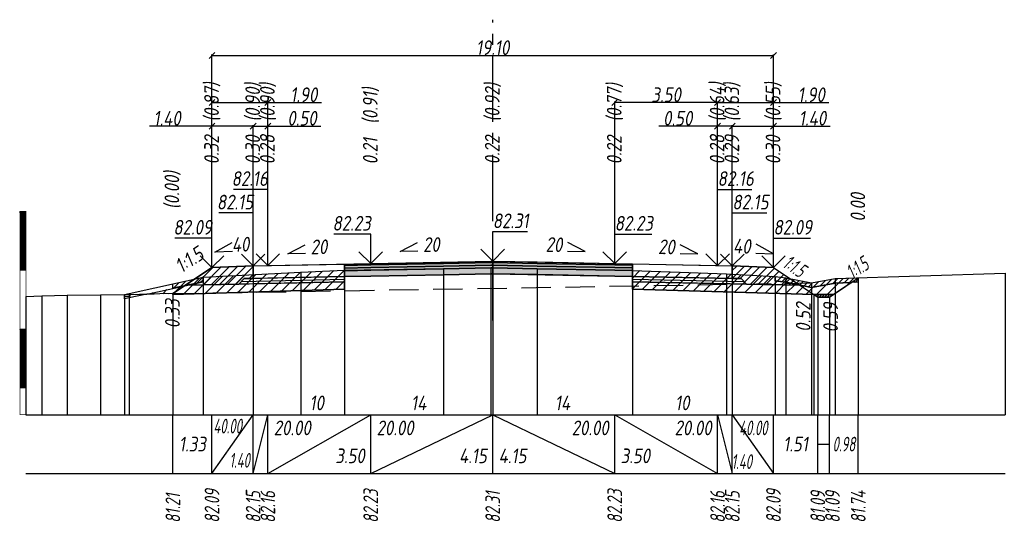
# Model space of a CAD drawing. Extents: x -717 to 1451, y -133302 to 233.
# Drawn here: x 79.4 to 247.1, y -26687.1 to -26601.8 of the extents above; entities that cross this region are included whole.
import ezdxf
from ezdxf.enums import TextEntityAlignment as Align

# ---------------------------------------------------------------- set-up
doc = ezdxf.new("R2010")
doc.units = 0
doc.linetypes.add('осевая2', pattern=[1.125, 0.75, -0.125, 0.125, -0.125])
doc.linetypes.add('штриховая', pattern=[0.75, 0.5, -0.25])
for name, color, linetype in [('Интерполированный поперечник', 2, 'Continuous'), ('Код_514', 1, 'Continuous'), ('Контур_0', 7, 'Continuous'), ('Контур_2521', 7, 'Continuous'), ('Контур_2564', 7, 'Continuous'), ('Контур_2660', 7, 'Continuous'), ('Контур_2665', 7, 'Continuous'), ('Контур_400', 7, 'Continuous'), ('Контур_508', 7, 'Continuous'), ('Контур_512', 7, 'Continuous'), ('Контур_513', 7, 'Continuous'), ('Красный поперечник', 1, 'Continuous'), ('Линейка абсолютных высот', 7, 'Continuous'), ('Объём_2501', 7, 'Continuous'), ('Объём_2564', 7, 'Continuous'), ('Объём_2650', 7, 'Continuous'), ('Объём_2660', 7, 'Continuous'), ('Объём_2661', 7, 'Continuous'), ('Объём_2662', 7, 'Continuous'), ('Объём_2663', 7, 'Continuous'), ('Объём_2664', 7, 'Continuous'), ('Объём_2665', 7, 'Continuous'), ('Объём_2666', 7, 'Continuous'), ('Объём_2753', 7, 'Continuous'), ('Ось', 1, 'осевая2'), ('Отметки покрытия', 7, 'Continuous'), ('Рабочие отметки', 7, 'Continuous'), ('Рабочие отметки доп.', 7, 'Continuous'), ('Слои выравнивания', 7, 'Continuous'), ('Таблица', 7, 'Continuous'), ('Уклоны проезжей части', 7, 'Continuous'), ('Черный поперечник', 3, 'Continuous')]:
    doc.layers.add(name, color=color, linetype=linetype)
for name, color, linetype, true_color in [('Контур_2540', 2, 'Continuous', 0xffff00), ('Контур_2560', 2, 'Continuous', 0xffff00), ('Контур_2561', 7, 'Continuous', 0xff8040), ('Контур_2562', 3, 'Continuous', 0x00ff00), ('Контур_2563', 7, 'Continuous', 0xff8000), ('Контур_2725', 7, 'Continuous', 0x323232), ('Контур_2736', 4, 'Continuous', 0x00ffff), ('Контур_2760', 7, 'Continuous', 0x323232), ('Контур_2761', 7, 'Continuous', 0x323232), ('Контур_2762', 7, 'Continuous', 0x323232), ('Контур_2763', 7, 'Continuous', 0x323232), ('Контур_402', 7, 'Continuous', 0xff6464), ('Контур_703', 4, 'Continuous', 0x00ffff), ('Контур_707', 4, 'Continuous', 0x00ffff), ('Контур_720', 131, 'Continuous', 0xaaffff), ('Объём_2500', 7, 'Continuous', 0xc0c0c0), ('Объём_2520', 7, 'Continuous', 0x80ffff), ('Объём_2540', 2, 'Continuous', 0xffff00), ('Объём_2560', 2, 'Continuous', 0xffff00), ('Объём_2561', 7, 'Continuous', 0xff8040), ('Объём_2562', 3, 'Continuous', 0x00ff00), ('Объём_2563', 7, 'Continuous', 0xff8000), ('Объём_2570', 7, 'Continuous', 0x80ff00), ('Объём_2600', 7, 'Continuous', 0x808000), ('Объём_2620', 2, 'Continuous', 0xffff00), ('Объём_2746', 2, 'Continuous', 0xffff00)]:
    doc.layers.add(name, color=color, linetype=linetype, true_color=true_color)
doc.styles.get("Standard").update_dxf_attribs({"font": 'txt', "height": 2.5})
doc.styles.add('М', font='romand.shx', dxfattribs={"width": 0.8, "oblique": 10, "height": 2.5})
doc.dimstyles.get("Standard").update_dxf_attribs({"dimtxt": 0.18, "dimasz": 0.18, "dimexe": 0.18, "dimexo": 0.0625, "dimgap": 0.09, "dimtad": 0, "dimtih": 1, "dimtoh": 1, "dimdec": 4, "dimzin": 0, "dimdsep": 46, "dimtxsty": 'Standard', "dimcen": 0.09, "dimadec": 0, "dimazin": 0, "dimtfac": 1, "dimtdec": 4, "dimtofl": 0, "dimtmove": 0, "dimatfit": 3, "dimfxl": 1, "dimtolj": 1, "dimtzin": 0, "dimarcsym": 0})
pattern_1 = [(45.00000125, (0.47569, -350.098374), (-0.02651650593, 0.02651650477), []), (135.00000034, (0.47569, -350.098374), (-0.02651650519, -0.026516505506), [])]

# ---------------------------------------------------------------- blocks, each defined once
blk = doc.blocks.new('_Oblique')
at = {"color": 0, "linetype": 'ByBlock', "lineweight": -2}
blk.add_line((-0.5, -0.5), (0.5, 0.5), dxfattribs=at)
blk = doc.blocks.new('*D2881')
at = {"color": 0, "lineweight": -2, "transparency": 16777216}
for p, q in [((200.63, -26643.69), (200.63, -26619.76)), ((200.63, -26619.94), (207.63, -26619.94)), ((207.63, -26643.97), (207.63, -26619.76)), ((207.63, -26619.94), (217.28, -26619.94))]:
    blk.add_line(p, q, dxfattribs=at)
at = {"layer": 'Defpoints', "color": 0, "transparency": 16777216}
for p in [(207.63, -26619.94), (200.63, -26643.76), (207.63, -26644.04)]:
    blk.add_point(p, dxfattribs=at)
at = {"color": 0, "lineweight": -2, "transparency": 16777216, "rotation": 180}
blk.add_blockref('_Oblique', (200.63, -26619.94), dxfattribs=at)
at = {"color": 0, "lineweight": -2, "transparency": 16777216}
blk.add_blockref('_Oblique', (207.63, -26619.94), dxfattribs=at)
at = {"color": 0, "transparency": 16777216, "insert": (214.28, -26618.6), "char_height": 2.5, "width": 0.69, "attachment_point": 5, "style": 'М'}
blk.add_mtext('\\A1;1.40', dxfattribs=at)
blk = doc.blocks.new('*D2882')
at = {"color": 0, "lineweight": -2, "transparency": 16777216}
for p, q in [((112.13, -26619.94), (101.5, -26619.94)), ((112.13, -26643.97), (112.13, -26619.76)), ((119.13, -26619.94), (112.13, -26619.94)), ((119.13, -26643.69), (119.13, -26619.76))]:
    blk.add_line(p, q, dxfattribs=at)
at = {"layer": 'Defpoints', "color": 0, "transparency": 16777216}
for p in [(119.13, -26619.94), (112.13, -26644.04), (119.13, -26643.76)]:
    blk.add_point(p, dxfattribs=at)
at = {"color": 0, "lineweight": -2, "transparency": 16777216, "rotation": 180}
blk.add_blockref('_Oblique', (112.13, -26619.94), dxfattribs=at)
at = {"color": 0, "lineweight": -2, "transparency": 16777216}
blk.add_blockref('_Oblique', (119.13, -26619.94), dxfattribs=at)
at = {"color": 0, "transparency": 16777216, "insert": (104.5, -26618.6), "char_height": 2.5, "width": 0.69, "attachment_point": 5, "style": 'М'}
blk.add_mtext('\\A1;1.40', dxfattribs=at)
blk = doc.blocks.new('*D2883')
at = {"color": 0, "lineweight": -2, "transparency": 16777216}
for p, q in [((198.13, -26619.94), (188.14, -26619.94)), ((198.13, -26643.64), (198.13, -26619.76)), ((200.63, -26619.94), (198.13, -26619.94)), ((200.63, -26643.69), (200.63, -26619.76))]:
    blk.add_line(p, q, dxfattribs=at)
at = {"layer": 'Defpoints', "color": 0, "transparency": 16777216}
for p in [(200.63, -26619.94), (198.13, -26643.71), (200.63, -26643.76)]:
    blk.add_point(p, dxfattribs=at)
at = {"color": 0, "lineweight": -2, "transparency": 16777216, "rotation": 180}
blk.add_blockref('_Oblique', (198.13, -26619.94), dxfattribs=at)
at = {"color": 0, "lineweight": -2, "transparency": 16777216}
blk.add_blockref('_Oblique', (200.63, -26619.94), dxfattribs=at)
at = {"color": 0, "transparency": 16777216, "insert": (191.36, -26618.6), "char_height": 2.5, "width": 0.72, "attachment_point": 5, "style": 'М'}
blk.add_mtext('\\A1;0.50', dxfattribs=at)
blk = doc.blocks.new('*D2884')
at = {"color": 0, "lineweight": -2, "transparency": 16777216}
for p, q in [((119.13, -26643.69), (119.13, -26619.76)), ((119.13, -26619.94), (121.63, -26619.94)), ((121.63, -26643.64), (121.63, -26619.76)), ((121.63, -26619.94), (130.67, -26619.94))]:
    blk.add_line(p, q, dxfattribs=at)
at = {"layer": 'Defpoints', "color": 0, "transparency": 16777216}
for p in [(121.63, -26619.94), (119.13, -26643.76), (121.63, -26643.71)]:
    blk.add_point(p, dxfattribs=at)
at = {"color": 0, "lineweight": -2, "transparency": 16777216, "rotation": 180}
blk.add_blockref('_Oblique', (119.13, -26619.94), dxfattribs=at)
at = {"color": 0, "lineweight": -2, "transparency": 16777216}
blk.add_blockref('_Oblique', (121.63, -26619.94), dxfattribs=at)
at = {"color": 0, "transparency": 16777216, "insert": (127.45, -26618.6), "char_height": 2.5, "width": 0.72, "attachment_point": 5, "style": 'М'}
blk.add_mtext('\\A1;0.50', dxfattribs=at)
blk = doc.blocks.new('*D2885')
at = {"color": 0, "lineweight": -2, "transparency": 16777216}
for p, q in [((180.63, -26643.29), (180.63, -26615.76)), ((198.13, -26615.94), (180.63, -26615.94)), ((198.13, -26643.64), (198.13, -26615.76))]:
    blk.add_line(p, q, dxfattribs=at)
at = {"layer": 'Defpoints', "color": 0, "transparency": 16777216}
for p in [(180.63, -26615.94), (180.63, -26643.36), (198.13, -26643.71)]:
    blk.add_point(p, dxfattribs=at)
at = {"color": 0, "lineweight": -2, "transparency": 16777216, "rotation": 180}
blk.add_blockref('_Oblique', (180.63, -26615.94), dxfattribs=at)
at = {"color": 0, "lineweight": -2, "transparency": 16777216}
blk.add_blockref('_Oblique', (198.13, -26615.94), dxfattribs=at)
at = {"color": 0, "transparency": 16777216, "insert": (189.38, -26614.6), "char_height": 2.5, "width": 0.75, "attachment_point": 5, "style": 'М'}
blk.add_mtext('\\A1;3.50', dxfattribs=at)
blk = doc.blocks.new('*D2886')
at = {"color": 0, "lineweight": -2, "transparency": 16777216}
for p, q in [((198.13, -26643.64), (198.13, -26615.76)), ((198.13, -26615.94), (207.63, -26615.94)), ((207.63, -26643.97), (207.63, -26615.76)), ((207.63, -26615.94), (217.07, -26615.94))]:
    blk.add_line(p, q, dxfattribs=at)
at = {"layer": 'Defpoints', "color": 0, "transparency": 16777216}
for p in [(198.13, -26615.94), (198.13, -26643.71), (207.63, -26644.04)]:
    blk.add_point(p, dxfattribs=at)
at = {"color": 0, "lineweight": -2, "transparency": 16777216, "rotation": 180}
blk.add_blockref('_Oblique', (198.13, -26615.94), dxfattribs=at)
at = {"color": 0, "lineweight": -2, "transparency": 16777216}
blk.add_blockref('_Oblique', (207.63, -26615.94), dxfattribs=at)
at = {"color": 0, "transparency": 16777216, "insert": (214.07, -26614.6), "char_height": 2.5, "width": 0.69, "attachment_point": 5, "style": 'М'}
blk.add_mtext('\\A1;1.90', dxfattribs=at)
blk = doc.blocks.new('*D2887')
at = {"color": 0, "lineweight": -2, "transparency": 16777216}
for p, q in [((112.13, -26643.97), (112.13, -26615.76)), ((112.13, -26615.94), (121.63, -26615.94)), ((121.63, -26643.64), (121.63, -26615.76)), ((121.63, -26615.94), (130.76, -26615.94))]:
    blk.add_line(p, q, dxfattribs=at)
at = {"layer": 'Defpoints', "color": 0, "transparency": 16777216}
for p in [(121.63, -26615.94), (112.13, -26644.04), (121.63, -26643.71)]:
    blk.add_point(p, dxfattribs=at)
at = {"color": 0, "lineweight": -2, "transparency": 16777216, "rotation": 180}
blk.add_blockref('_Oblique', (112.13, -26615.94), dxfattribs=at)
at = {"color": 0, "lineweight": -2, "transparency": 16777216}
blk.add_blockref('_Oblique', (121.63, -26615.94), dxfattribs=at)
at = {"color": 0, "transparency": 16777216, "insert": (127.75, -26614.6), "char_height": 2.5, "width": 0.69, "attachment_point": 5, "style": 'М'}
blk.add_mtext('\\A1;1.90', dxfattribs=at)
blk = doc.blocks.new('*D2888')
at = {"color": 0, "lineweight": -2, "transparency": 16777216}
for p, q in [((112.13, -26643.97), (112.13, -26607.76)), ((207.63, -26643.97), (207.63, -26607.76)), ((112.13, -26607.94), (207.63, -26607.94))]:
    blk.add_line(p, q, dxfattribs=at)
at = {"layer": 'Defpoints', "color": 0, "transparency": 16777216}
for p in [(207.63, -26607.94), (112.13, -26644.04), (207.63, -26644.04)]:
    blk.add_point(p, dxfattribs=at)
at = {"color": 0, "lineweight": -2, "transparency": 16777216, "rotation": 180}
blk.add_blockref('_Oblique', (112.13, -26607.94), dxfattribs=at)
at = {"color": 0, "lineweight": -2, "transparency": 16777216}
blk.add_blockref('_Oblique', (207.63, -26607.94), dxfattribs=at)
at = {"color": 0, "transparency": 16777216, "insert": (159.88, -26606.6), "char_height": 2.5, "width": 0.81, "attachment_point": 5, "style": 'М'}
blk.add_mtext('\\A1;19.10', dxfattribs=at)

msp = doc.modelspace()

# ---------------------------------------------------------------- hatches: boundary and pattern name
at = {"layer": 'Линейка абсолютных высот'}
h = msp.add_hatch(dxfattribs=at)
h.set_pattern_fill('ANSI37', scale=0.3, style=0)
h.set_pattern_definition(pattern_1)
h.paths.add_polyline_path([(80.476, -26644.443), (80.476, -26634.443), (79.476, -26634.443), (79.476, -26644.443)])
h = msp.add_hatch(dxfattribs=at)
h.set_pattern_fill('ANSI37', scale=0.3, style=0)
h.set_pattern_definition(pattern_1)
h.paths.add_polyline_path([(80.476, -26664.443), (80.476, -26654.443), (79.476, -26654.443), (79.476, -26664.443)])
at = {"layer": 'Объём_2563'}
h = msp.add_hatch(dxfattribs=at)
h.set_pattern_fill('ANSI31', color=256, scale=0.3)
h.paths.add_polyline_path([(112.131, -26643.973), (119.131, -26643.693), (119.131, -26645.843), (117.631, -26645.873), (116.712, -26646.791), (107.631, -26646.973)])
h = msp.add_hatch(dxfattribs=at)
h.set_pattern_fill('ANSI31', color=256, scale=0.3)
h.paths.add_polyline_path([(203.049, -26646.791), (202.131, -26645.873), (200.631, -26645.843), (200.631, -26643.693), (207.631, -26643.973), (212.131, -26646.973)])
at = {"layer": 'Объём_2570'}
h = msp.add_hatch(dxfattribs=at)
h.set_pattern_fill('ANSI31', color=256, scale=0.2)
h.paths.add_polyline_path([(110.613, -26646.385), (105.476, -26647.515), (105.476, -26646.765), (110.613, -26645.635)])
h = msp.add_hatch(dxfattribs=at)
h.set_pattern_fill('ANSI31', color=256, scale=0.2)
h.paths.add_polyline_path([(222.066, -26646.487), (218.121, -26646.616), (214.086, -26647.348), (209.729, -26646.465), (207.902, -26646.255), (207.902, -26645.505), (209.729, -26645.715), (214.086, -26646.598), (218.121, -26645.866), (222.066, -26645.737)])
at = {"layer": 'Объём_2600'}
h = msp.add_hatch(dxfattribs=at)
h.set_pattern_fill('ANSI31', color=6, scale=0.4)
h.paths.add_polyline_path([(127.236, -26644.777), (134.693, -26644.405), (134.693, -26647.683), (105.476, -26648.56), (105.476, -26648.409), (101.072, -26648.483), (110.613, -26646.385), (110.613, -26645.635)])
h = msp.add_hatch(dxfattribs=at)
h.set_pattern_fill('ANSI31', color=6, scale=0.4)
h.paths.add_polyline_path([(214.522, -26648.567), (183.629, -26647.64), (183.629, -26644.46), (199.664, -26645.078), (207.902, -26645.505), (207.902, -26646.255), (209.729, -26646.465), (214.086, -26647.348), (218.121, -26646.616), (220.883, -26646.526), (217.821, -26648.567)])
h = msp.add_hatch(dxfattribs=at)
h.set_pattern_fill('HONEY', color=5, scale=0.3)
h.paths.add_polyline_path([(220.883, -26646.526), (222.066, -26645.737), (222.066, -26646.487)])
h = msp.add_hatch(dxfattribs=at)
h.set_pattern_fill('HONEY', color=5, scale=0.3)
h.paths.add_polyline_path([(98.034, -26649.151), (97.274, -26649.296), (97.274, -26648.546), (101.072, -26648.483)])
at = {"layer": 'Объём_2620'}
h = msp.add_hatch(dxfattribs=at)
h.set_pattern_fill('ANSI31', color=2, scale=0.1)
h.paths.add_polyline_path([(214.522, -26648.567), (217.821, -26648.567), (217.171, -26649), (215.171, -26649)])
at = {"layer": 'Слои выравнивания'}
for color, points in [(2, [(134.693, -26643.382), (139.131, -26643.293), (151.53, -26643.045), (159.568, -26642.884), (159.881, -26642.878), (159.881, -26643.128), (159.568, -26643.134), (151.53, -26643.295), (139.131, -26643.543), (134.693, -26643.632)]), (2, [(159.881, -26642.878), (167.439, -26643.029), (180.631, -26643.293), (183.629, -26643.353), (183.629, -26643.603), (180.631, -26643.543), (167.439, -26643.279), (159.881, -26643.128)]), (3, [(134.693, -26643.632), (139.131, -26643.543), (151.53, -26643.295), (159.568, -26643.134), (159.881, -26643.128), (159.881, -26643.578), (159.568, -26643.584), (151.53, -26643.745), (139.131, -26643.993), (134.693, -26644.082)]), (4, [(134.693, -26644.082), (139.131, -26643.993), (151.53, -26643.745), (159.568, -26643.584), (159.881, -26643.578), (159.881, -26644.028), (159.568, -26644.034), (151.53, -26644.195), (139.131, -26644.443), (134.693, -26644.532)]), (5, [(134.693, -26644.532), (139.131, -26644.443), (151.53, -26644.195), (159.568, -26644.034), (159.881, -26644.028), (159.881, -26645.028), (159.568, -26645.034), (151.53, -26645.195), (139.131, -26645.443), (134.693, -26645.532)]), (3, [(159.881, -26643.128), (167.439, -26643.279), (180.631, -26643.543), (183.629, -26643.603), (183.629, -26644.053), (180.631, -26643.993), (167.439, -26643.729), (159.881, -26643.578)]), (4, [(159.881, -26643.578), (167.439, -26643.729), (180.631, -26643.993), (183.629, -26644.053), (183.629, -26644.503), (180.631, -26644.443), (167.439, -26644.179), (159.881, -26644.028)]), (5, [(159.881, -26644.028), (167.439, -26644.179), (180.631, -26644.443), (183.629, -26644.503), (183.629, -26645.503), (180.631, -26645.443), (167.439, -26645.179), (159.881, -26645.028)])]:
    msp.add_hatch(color=color, dxfattribs=at).paths.add_polyline_path(points)

# ---------------------------------------------------------------- linework, layer by layer
at = {"layer": 'Интерполированный поперечник', "linetype": 'штриховая', "ltscale": 10, "flags": 128}
msp.add_lwpolyline([(97.274, -26648.546), (214.086, -26646.598)], dxfattribs=at)
at = {"layer": 'Код_514'}
for p, q in [((105.476, -26679), (105.476, -26669)), ((112.131, -26679), (112.131, -26669)), ((112.131, -26679), (119.131, -26669)), ((119.131, -26679), (119.131, -26669)), ((119.131, -26679), (121.631, -26669)), ((121.631, -26679), (121.631, -26669)), ((121.631, -26679), (139.131, -26669)), ((139.131, -26679), (139.131, -26669)), ((139.131, -26679), (159.881, -26669)), ((159.881, -26679), (159.881, -26669)), ((159.881, -26669), (180.631, -26679)), ((180.631, -26679), (180.631, -26669)), ((180.631, -26669), (198.131, -26679)), ((198.131, -26679), (198.131, -26669)), ((198.131, -26669), (200.631, -26679)), ((200.631, -26679), (200.631, -26669)), ((200.631, -26669), (207.631, -26679)), ((207.631, -26679), (207.631, -26669)), ((215.171, -26679), (215.171, -26669)), ((217.171, -26679), (217.171, -26669)), ((222.066, -26679), (222.066, -26669)), ((215.171, -26674), (217.171, -26674))]:
    msp.add_line(p, q, dxfattribs=at)
at = {"layer": 'Контур_0', "color": 18, "true_color": 0x000000, "flags": 128}
for points in [[(121.631, -26645.793), (119.131, -26645.843), (119.131, -26643.693), (134.693, -26643.382), (134.693, -26645.532), (121.631, -26645.793), (121.631, -26645.793)], [(183.629, -26643.353), (200.631, -26643.693), (200.631, -26645.843), (183.629, -26645.503), (183.629, -26643.353), (183.629, -26643.353)], [(107.631, -26646.973), (116.712, -26646.791), (117.631, -26645.873), (119.131, -26645.843)], [(117.631, -26645.873), (134.693, -26645.532), (134.693, -26646.432), (116.712, -26646.791), (117.631, -26645.873), (117.631, -26645.873)], [(198.131, -26645.793), (202.131, -26645.873), (203.049, -26646.791), (183.629, -26646.403), (183.629, -26645.503), (198.131, -26645.793), (198.131, -26645.793)], [(200.631, -26645.843), (202.131, -26645.873), (203.049, -26646.791), (212.131, -26646.973)]]:
    msp.add_lwpolyline(points, dxfattribs=at)
at = {"layer": 'Контур_2521', "color": 18, "true_color": 0x000000, "flags": 128}
for points in [[(117.171, -26646.332), (134.693, -26645.982)], [(183.629, -26645.953), (202.59, -26646.332)]]:
    msp.add_lwpolyline(points, dxfattribs=at)
at = {"layer": 'Контур_2540', "flags": 128}
for points in [[(105.476, -26648.56), (105.476, -26648.409), (107.631, -26646.973), (134.693, -26646.432), (134.693, -26647.683), (105.476, -26648.56), (105.476, -26648.56)], [(183.629, -26646.403), (212.131, -26646.973), (214.522, -26648.567), (183.629, -26647.64), (183.629, -26646.403), (183.629, -26646.403)]]:
    msp.add_lwpolyline(points, dxfattribs=at)
at = {"layer": 'Контур_2560', "flags": 128}
for points in [[(112.131, -26643.973), (112.131, -26643.973), (112.131, -26643.973), (119.131, -26643.693)], [(200.631, -26643.693), (207.631, -26643.973), (207.631, -26643.973), (207.631, -26643.973)]]:
    msp.add_lwpolyline(points, dxfattribs=at)
at = {"layer": 'Контур_2561', "flags": 128}
for points in [[(119.131, -26643.693), (119.131, -26643.693), (112.131, -26643.973), (112.131, -26643.973), (119.131, -26643.693)], [(200.631, -26643.693), (200.631, -26643.693), (207.631, -26643.973), (207.631, -26643.973), (200.631, -26643.693)]]:
    msp.add_lwpolyline(points, dxfattribs=at)
at = {"layer": 'Контур_2562', "flags": 128}
for points in [[(112.131, -26643.973), (112.131, -26643.973), (112.131, -26643.973), (112.131, -26643.973), (112.131, -26643.973)], [(207.631, -26643.973), (207.631, -26643.973), (207.631, -26643.973), (207.631, -26643.973), (207.631, -26643.973)]]:
    msp.add_lwpolyline(points, dxfattribs=at)
at = {"layer": 'Контур_2563', "flags": 128}
for points in [[(112.131, -26643.973), (119.131, -26643.693), (119.131, -26645.843), (117.631, -26645.873), (116.712, -26646.791), (107.631, -26646.973), (112.131, -26643.973), (112.131, -26643.973)], [(203.049, -26646.791), (202.131, -26645.873), (200.631, -26645.843), (200.631, -26643.693), (207.631, -26643.973), (212.131, -26646.973), (203.049, -26646.791), (203.049, -26646.791)]]:
    msp.add_lwpolyline(points, dxfattribs=at)
at = {"layer": 'Контур_2564', "flags": 128}
for points in [[(112.131, -26643.973), (119.131, -26643.693)], [(200.631, -26643.693), (207.631, -26643.973)]]:
    msp.add_lwpolyline(points, dxfattribs=at)
at = {"layer": 'Контур_2660', "flags": 128}
for points in [[(105.476, -26648.56), (134.693, -26647.683)], [(183.629, -26647.64), (214.522, -26648.567)]]:
    msp.add_lwpolyline(points, dxfattribs=at)
at = {"layer": 'Контур_2665', "flags": 128}
for points in [[(112.131, -26643.973), (112.131, -26643.973)], [(207.631, -26643.973), (207.631, -26643.973)]]:
    msp.add_lwpolyline(points, dxfattribs=at)
at = {"layer": 'Контур_2725', "flags": 128}
msp.add_lwpolyline([(134.693, -26645.532), (139.131, -26645.443), (151.53, -26645.195), (159.568, -26645.034), (159.881, -26645.028), (167.439, -26645.179), (180.631, -26645.443), (183.629, -26645.503)], dxfattribs=at)
at = {"layer": 'Контур_2736', "flags": 128}
for points in [[(112.131, -26643.973), (105.476, -26648.409)], [(207.631, -26643.973), (211.63, -26646.639), (211.63, -26646.639), (215.171, -26649)]]:
    msp.add_lwpolyline(points, dxfattribs=at)
at = {"layer": 'Контур_2760', "flags": 128}
msp.add_lwpolyline([(134.693, -26643.382), (139.131, -26643.293), (151.53, -26643.045), (159.568, -26642.884), (159.881, -26642.878), (167.439, -26643.029), (180.631, -26643.293), (183.629, -26643.353)], dxfattribs=at)
at = {"layer": 'Контур_2761', "flags": 128}
msp.add_lwpolyline([(134.693, -26643.632), (139.131, -26643.543), (151.53, -26643.295), (159.568, -26643.134), (159.881, -26643.128), (167.439, -26643.279), (180.631, -26643.543), (183.629, -26643.603)], dxfattribs=at)
msp.add_lwpolyline([(134.693, -26643.632), (139.131, -26643.543), (151.53, -26643.295), (159.568, -26643.134), (159.881, -26643.128), (167.439, -26643.279), (180.631, -26643.543), (183.629, -26643.603)], dxfattribs=at)
at = {"layer": 'Контур_2762', "flags": 128}
msp.add_lwpolyline([(134.693, -26644.082), (139.131, -26643.993), (151.53, -26643.745), (159.568, -26643.584), (159.881, -26643.578), (167.439, -26643.729), (180.631, -26643.993), (183.629, -26644.053)], dxfattribs=at)
msp.add_lwpolyline([(134.693, -26644.082), (139.131, -26643.993), (151.53, -26643.745), (159.568, -26643.584), (159.881, -26643.578), (167.439, -26643.729), (180.631, -26643.993), (183.629, -26644.053)], dxfattribs=at)
at = {"layer": 'Контур_2763', "flags": 128}
msp.add_lwpolyline([(134.693, -26644.532), (139.131, -26644.443), (151.53, -26644.195), (159.568, -26644.034), (159.881, -26644.028), (167.439, -26644.179), (180.631, -26644.443), (183.629, -26644.503)], dxfattribs=at)
msp.add_lwpolyline([(134.693, -26644.532), (139.131, -26644.443), (151.53, -26644.195), (159.568, -26644.034), (159.881, -26644.028), (167.439, -26644.179), (180.631, -26644.443), (183.629, -26644.503)], dxfattribs=at)
at = {"layer": 'Контур_400', "flags": 128}
for points in [[(119.131, -26643.693), (121.631, -26643.643), (121.631, -26643.643), (121.631, -26643.643), (121.631, -26643.643), (121.631, -26643.643), (121.631, -26643.643), (139.131, -26643.293), (159.881, -26642.878)], [(159.881, -26642.878), (180.631, -26643.293), (198.131, -26643.643), (198.131, -26643.643), (198.131, -26643.643), (198.131, -26643.643), (198.131, -26643.643), (198.131, -26643.643), (200.631, -26643.693)]]:
    msp.add_lwpolyline(points, dxfattribs=at)
at = {"layer": 'Контур_402', "flags": 128}
msp.add_lwpolyline([(105.476, -26648.56), (134.693, -26647.683), (134.693, -26645.532), (159.881, -26645.028), (183.629, -26645.503), (183.629, -26647.64), (214.522, -26648.567)], dxfattribs=at)
at = {"layer": 'Контур_508', "flags": 128}
msp.add_lwpolyline([(105.476, -26648.56), (134.693, -26647.683), (134.693, -26645.532), (159.881, -26645.028), (183.629, -26645.503), (183.629, -26647.64), (214.522, -26648.567), (215.171, -26649), (217.171, -26649), (222.066, -26645.737)], dxfattribs=at)
at = {"layer": 'Контур_512', "flags": 128}
for points in [[(183.629, -26647.64), (214.522, -26648.567), (215.171, -26649), (217.171, -26649), (222.066, -26645.737)], [(105.476, -26648.56), (134.693, -26647.683)]]:
    msp.add_lwpolyline(points, dxfattribs=at)
at = {"layer": 'Контур_513', "flags": 128}
msp.add_lwpolyline([(105.476, -26648.56), (134.693, -26647.683), (134.693, -26645.532), (159.881, -26645.028), (183.629, -26645.503), (183.629, -26647.64), (214.522, -26648.567), (215.171, -26649), (217.171, -26649), (222.066, -26645.737)], dxfattribs=at)
at = {"layer": 'Контур_703', "flags": 128}
for points in [[(112.131, -26643.973), (105.476, -26648.409)], [(207.631, -26643.973), (211.63, -26646.639)], [(211.63, -26646.639), (215.171, -26649)]]:
    msp.add_lwpolyline(points, dxfattribs=at)
at = {"layer": 'Контур_707', "flags": 128}
msp.add_lwpolyline([(217.171, -26649), (222.066, -26645.737)], dxfattribs=at)
at = {"layer": 'Контур_720', "flags": 128}
msp.add_lwpolyline([(215.171, -26649), (217.171, -26649)], dxfattribs=at)
at = {"layer": 'Красный поперечник'}
for p, q in [((139.131, -26643.293), (159.881, -26642.878)), ((159.881, -26642.878), (180.631, -26643.293)), ((105.476, -26648.409), (112.131, -26643.973)), ((112.131, -26643.973), (119.131, -26643.693)), ((119.131, -26643.693), (121.631, -26643.643)), ((121.631, -26643.643), (139.131, -26643.293)), ((180.631, -26643.293), (198.131, -26643.643)), ((198.131, -26643.643), (200.631, -26643.693)), ((200.631, -26643.693), (207.631, -26643.973)), ((207.631, -26643.973), (215.171, -26649)), ((217.171, -26649), (222.066, -26645.737)), ((222.066, -26645.737), (222.066, -26669)), ((134.693, -26647.683), (134.693, -26669)), ((183.629, -26647.64), (183.629, -26669)), ((105.476, -26648.56), (105.476, -26669)), ((214.522, -26648.567), (214.522, -26669)), ((215.171, -26649), (215.171, -26669)), ((215.171, -26649), (217.171, -26649)), ((217.171, -26649), (217.171, -26669))]:
    msp.add_line(p, q, dxfattribs=at)
at = {"layer": 'Линейка абсолютных высот', "color": 7, "const_width": 0.1, "flags": 128}
for points in [[(80.476, -26644.443), (80.476, -26634.443), (79.476, -26634.443), (79.476, -26644.443), (80.476, -26644.443)], [(80.476, -26654.443), (80.476, -26644.443), (79.476, -26644.443), (79.476, -26654.443), (80.476, -26654.443)], [(80.476, -26664.443), (80.476, -26654.443), (79.476, -26654.443), (79.476, -26664.443), (80.476, -26664.443)], [(80.476, -26669), (80.476, -26664.443), (79.476, -26664.443), (79.476, -26669), (80.476, -26669)]]:
    msp.add_lwpolyline(points, dxfattribs=at)
at = {"layer": 'Объём_2500', "color": 18, "true_color": 0x000000, "flags": 128}
for points in [[(121.631, -26645.793), (119.131, -26645.843), (119.131, -26643.693), (134.693, -26643.382), (134.693, -26645.532), (121.631, -26645.793), (121.631, -26645.793)], [(183.629, -26643.353), (200.631, -26643.693), (200.631, -26645.843), (183.629, -26645.503), (183.629, -26643.353), (183.629, -26643.353)]]:
    msp.add_lwpolyline(points, dxfattribs=at)
at = {"layer": 'Объём_2501', "flags": 128}
for points in [[(119.131, -26643.693), (121.631, -26643.643), (121.631, -26643.643), (121.631, -26643.643), (121.631, -26643.643), (121.631, -26643.643), (121.631, -26643.643), (139.131, -26643.293), (159.881, -26642.878)], [(159.881, -26642.878), (180.631, -26643.293), (198.131, -26643.643), (198.131, -26643.643), (198.131, -26643.643), (198.131, -26643.643), (198.131, -26643.643), (198.131, -26643.643), (200.631, -26643.693)]]:
    msp.add_lwpolyline(points, dxfattribs=at)
at = {"layer": 'Объём_2520', "color": 250, "flags": 128}
for points in [[(117.631, -26645.873), (134.693, -26645.532), (134.693, -26646.432), (116.712, -26646.791), (117.631, -26645.873), (117.631, -26645.873)], [(198.131, -26645.793), (202.131, -26645.873), (203.049, -26646.791), (183.629, -26646.403), (183.629, -26645.503), (198.131, -26645.793), (198.131, -26645.793)]]:
    msp.add_lwpolyline(points, dxfattribs=at)
at = {"layer": 'Объём_2540', "flags": 128}
for points in [[(105.476, -26648.56), (105.476, -26648.409), (107.631, -26646.973), (134.693, -26646.432), (134.693, -26647.683), (105.476, -26648.56), (105.476, -26648.56)], [(183.629, -26646.403), (212.131, -26646.973), (214.522, -26648.567), (183.629, -26647.64), (183.629, -26646.403), (183.629, -26646.403)]]:
    msp.add_lwpolyline(points, dxfattribs=at)
at = {"layer": 'Объём_2560', "flags": 128}
for points in [[(112.131, -26643.973), (112.131, -26643.973), (112.131, -26643.973), (119.131, -26643.693)], [(200.631, -26643.693), (207.631, -26643.973), (207.631, -26643.973), (207.631, -26643.973)]]:
    msp.add_lwpolyline(points, dxfattribs=at)
at = {"layer": 'Объём_2561', "flags": 128}
for points in [[(119.131, -26643.693), (119.131, -26643.693), (112.131, -26643.973), (112.131, -26643.973), (119.131, -26643.693)], [(200.631, -26643.693), (200.631, -26643.693), (207.631, -26643.973), (207.631, -26643.973), (200.631, -26643.693)]]:
    msp.add_lwpolyline(points, dxfattribs=at)
at = {"layer": 'Объём_2562', "flags": 128}
for points in [[(112.131, -26643.973), (112.131, -26643.973), (112.131, -26643.973), (112.131, -26643.973), (112.131, -26643.973)], [(207.631, -26643.973), (207.631, -26643.973), (207.631, -26643.973), (207.631, -26643.973), (207.631, -26643.973)]]:
    msp.add_lwpolyline(points, dxfattribs=at)
at = {"layer": 'Объём_2563', "color": 250, "flags": 128}
for points in [[(112.131, -26643.973), (119.131, -26643.693), (119.131, -26645.843), (117.631, -26645.873), (116.712, -26646.791), (107.631, -26646.973), (112.131, -26643.973), (112.131, -26643.973)], [(203.049, -26646.791), (202.131, -26645.873), (200.631, -26645.843), (200.631, -26643.693), (207.631, -26643.973), (212.131, -26646.973), (203.049, -26646.791), (203.049, -26646.791)]]:
    msp.add_lwpolyline(points, dxfattribs=at)
at = {"layer": 'Объём_2564', "flags": 128}
for points in [[(112.131, -26643.973), (119.131, -26643.693)], [(200.631, -26643.693), (207.631, -26643.973)]]:
    msp.add_lwpolyline(points, dxfattribs=at)
at = {"layer": 'Объём_2570', "flags": 128}
for points in [[(110.613, -26646.385), (105.476, -26647.515), (105.476, -26646.765), (110.613, -26645.635), (110.613, -26646.385), (110.613, -26646.385)], [(222.066, -26646.487), (218.121, -26646.616), (214.086, -26647.348), (209.729, -26646.465), (207.902, -26646.255), (207.902, -26645.505), (209.729, -26645.715), (214.086, -26646.598), (218.121, -26645.866), (222.066, -26645.737), (222.066, -26646.487), (222.066, -26646.487)]]:
    msp.add_lwpolyline(points, dxfattribs=at)
at = {"layer": 'Объём_2600', "color": 5, "flags": 128}
for points in [[(220.883, -26646.526), (222.066, -26645.737), (222.066, -26646.487), (220.883, -26646.526), (220.883, -26646.526)], [(98.034, -26649.151), (97.274, -26649.296), (97.274, -26648.546), (101.072, -26648.483), (98.034, -26649.151), (98.034, -26649.151)]]:
    msp.add_lwpolyline(points, dxfattribs=at)
at = {"layer": 'Объём_2620', "flags": 128}
msp.add_lwpolyline([(214.522, -26648.567), (217.821, -26648.567), (217.171, -26649), (215.171, -26649), (214.522, -26648.567), (214.522, -26648.567)], dxfattribs=at)
at = {"layer": 'Объём_2650', "color": 6, "flags": 128}
for points in [[(127.236, -26644.777), (134.693, -26644.405), (134.693, -26647.683), (105.476, -26648.56), (105.476, -26648.409), (101.072, -26648.483), (110.613, -26646.385), (110.613, -26645.635), (127.236, -26644.777), (127.236, -26644.777)], [(214.522, -26648.567), (183.629, -26647.64), (183.629, -26644.46), (199.664, -26645.078), (207.902, -26645.505), (207.902, -26646.255), (209.729, -26646.465), (214.086, -26647.348), (218.121, -26646.616), (220.883, -26646.526), (217.821, -26648.567), (214.522, -26648.567), (214.522, -26648.567)]]:
    msp.add_lwpolyline(points, dxfattribs=at)
at = {"layer": 'Объём_2660', "flags": 128}
for points in [[(105.476, -26648.56), (134.693, -26647.683)], [(183.629, -26647.64), (214.522, -26648.567)]]:
    msp.add_lwpolyline(points, dxfattribs=at)
at = {"layer": 'Объём_2661', "flags": 128}
for points in [[(112.131, -26643.973), (105.476, -26648.409)], [(207.631, -26643.973), (211.63, -26646.639), (214.522, -26648.567)]]:
    msp.add_lwpolyline(points, dxfattribs=at)
at = {"layer": 'Объём_2662', "flags": 128}
msp.add_lwpolyline([(217.821, -26648.567), (222.066, -26645.737)], dxfattribs=at)
at = {"layer": 'Объём_2663', "flags": 128}
for points in [[(214.522, -26648.567), (215.171, -26649)], [(217.171, -26649), (217.821, -26648.567)]]:
    msp.add_lwpolyline(points, dxfattribs=at)
at = {"layer": 'Объём_2664', "flags": 128}
msp.add_lwpolyline([(215.171, -26649), (217.171, -26649)], dxfattribs=at)
at = {"layer": 'Объём_2665', "flags": 128}
for points in [[(112.131, -26643.973), (112.131, -26643.973)], [(207.631, -26643.973), (207.631, -26643.973)]]:
    msp.add_lwpolyline(points, dxfattribs=at)
at = {"layer": 'Объём_2666', "flags": 128}
for points in [[(112.131, -26643.973), (105.476, -26648.409)], [(207.631, -26643.973), (211.63, -26646.639), (211.63, -26646.639), (214.522, -26648.567)]]:
    msp.add_lwpolyline(points, dxfattribs=at)
at = {"layer": 'Объём_2746', "flags": 128}
for points in [[(110.613, -26646.385), (110.613, -26645.635), (127.236, -26644.777), (134.693, -26644.405), (134.693, -26647.683), (105.476, -26648.56), (105.476, -26648.409), (107.479, -26647.074), (110.613, -26646.385), (110.613, -26646.385)], [(199.664, -26645.078), (207.902, -26645.505), (207.902, -26646.255), (209.729, -26646.465), (212.085, -26646.942), (214.522, -26648.567), (183.629, -26647.64), (183.629, -26644.46), (199.664, -26645.078), (199.664, -26645.078)]]:
    msp.add_lwpolyline(points, dxfattribs=at)
at = {"layer": 'Объём_2753', "flags": 128}
for points in [[(134.693, -26643.382), (134.693, -26643.382)], [(183.629, -26643.353), (183.629, -26643.353)]]:
    msp.add_lwpolyline(points, dxfattribs=at)
at = {"layer": 'Ось', "ltscale": 15}
msp.add_line((159.881, -26652.971), (159.881, -26601.849), dxfattribs=at)
at = {"layer": 'Отметки покрытия', "color": 1}
for p, q in [((121.631, -26630.693), (115.781, -26630.693)), ((121.631, -26643.643), (121.631, -26630.693)), ((198.131, -26643.643), (198.131, -26630.693)), ((198.131, -26630.693), (203.981, -26630.693)), ((119.131, -26634.693), (113.281, -26634.693)), ((119.131, -26643.693), (119.131, -26634.693)), ((200.631, -26643.693), (200.631, -26634.693)), ((200.631, -26634.693), (206.481, -26634.693)), ((159.881, -26642.878), (159.881, -26637.878)), ((159.881, -26637.878), (165.781, -26637.878)), ((112.131, -26638.973), (105.831, -26638.973)), ((112.131, -26643.973), (112.131, -26638.973)), ((139.131, -26638.293), (132.831, -26638.293)), ((139.131, -26643.293), (139.131, -26638.293)), ((180.631, -26643.293), (180.631, -26638.293)), ((180.631, -26638.293), (186.931, -26638.293)), ((207.631, -26643.973), (207.631, -26638.973)), ((207.631, -26638.973), (213.931, -26638.973)), ((139.131, -26643.293), (137.131, -26641.293)), ((139.131, -26643.293), (141.131, -26641.293)), ((159.881, -26642.878), (157.881, -26640.878)), ((159.881, -26642.878), (161.881, -26640.878)), ((180.631, -26643.293), (178.631, -26641.293)), ((180.631, -26643.293), (182.631, -26641.293)), ((112.131, -26643.973), (110.131, -26641.973)), ((112.131, -26643.973), (114.131, -26641.973)), ((119.131, -26643.693), (117.131, -26641.693)), ((119.131, -26643.693), (121.131, -26641.693)), ((121.631, -26643.643), (119.631, -26641.643)), ((121.631, -26643.643), (123.631, -26641.643)), ((198.131, -26643.643), (196.131, -26641.643)), ((198.131, -26643.643), (200.131, -26641.643)), ((200.631, -26643.693), (198.631, -26641.693)), ((200.631, -26643.693), (202.631, -26641.693)), ((207.631, -26643.973), (205.631, -26641.973)), ((207.631, -26643.973), (209.631, -26641.973))]:
    msp.add_line(p, q, dxfattribs=at)
at = {"layer": 'Слои выравнивания'}
for p, q in [((159.881, -26642.878), (159.881, -26669)), ((119.131, -26643.693), (119.131, -26669)), ((134.693, -26643.382), (134.693, -26669)), ((183.629, -26643.353), (183.629, -26669)), ((200.631, -26643.693), (200.631, -26669))]:
    msp.add_line(p, q, dxfattribs=at)
at = {"layer": 'Слои выравнивания', "color": 2, "flags": 128}
for points in [[(134.693, -26643.382), (139.131, -26643.293), (151.53, -26643.045), (159.568, -26642.884), (159.881, -26642.878), (159.881, -26643.128), (159.568, -26643.134), (151.53, -26643.295), (139.131, -26643.543), (134.693, -26643.632)], [(159.881, -26642.878), (167.439, -26643.029), (180.631, -26643.293), (183.629, -26643.353), (183.629, -26643.603), (180.631, -26643.543), (167.439, -26643.279), (159.881, -26643.128)]]:
    msp.add_lwpolyline(points, close=True, dxfattribs=at)
at = {"layer": 'Слои выравнивания', "color": 3, "flags": 128}
for points in [[(134.693, -26643.632), (139.131, -26643.543), (151.53, -26643.295), (159.568, -26643.134), (159.881, -26643.128), (159.881, -26643.578), (159.568, -26643.584), (151.53, -26643.745), (139.131, -26643.993), (134.693, -26644.082)], [(159.881, -26643.128), (167.439, -26643.279), (180.631, -26643.543), (183.629, -26643.603), (183.629, -26644.053), (180.631, -26643.993), (167.439, -26643.729), (159.881, -26643.578)]]:
    msp.add_lwpolyline(points, close=True, dxfattribs=at)
at = {"layer": 'Слои выравнивания', "color": 4, "flags": 128}
for points in [[(134.693, -26644.082), (139.131, -26643.993), (151.53, -26643.745), (159.568, -26643.584), (159.881, -26643.578), (159.881, -26644.028), (159.568, -26644.034), (151.53, -26644.195), (139.131, -26644.443), (134.693, -26644.532)], [(159.881, -26643.578), (167.439, -26643.729), (180.631, -26643.993), (183.629, -26644.053), (183.629, -26644.503), (180.631, -26644.443), (167.439, -26644.179), (159.881, -26644.028)]]:
    msp.add_lwpolyline(points, close=True, dxfattribs=at)
at = {"layer": 'Слои выравнивания', "color": 5, "flags": 128}
for points in [[(134.693, -26644.532), (139.131, -26644.443), (151.53, -26644.195), (159.568, -26644.034), (159.881, -26644.028), (159.881, -26645.028), (159.568, -26645.034), (151.53, -26645.195), (139.131, -26645.443), (134.693, -26645.532)], [(159.881, -26644.028), (167.439, -26644.179), (180.631, -26644.443), (183.629, -26644.503), (183.629, -26645.503), (180.631, -26645.443), (167.439, -26645.179), (159.881, -26645.028)]]:
    msp.add_lwpolyline(points, close=True, dxfattribs=at)
at = {"layer": 'Таблица'}
for p, q in [((80.476, -26669), (247.066, -26669)), ((80.476, -26679), (247.066, -26679))]:
    msp.add_line(p, q, dxfattribs=at)
at = {"layer": 'Уклоны проезжей части', "color": 1, "flags": 128}
for points in [[(115.626, -26641.233), (112.629, -26641.353), (115.567, -26639.734)], [(128.011, -26641.601), (125.012, -26641.661), (127.981, -26640.101)], [(147.136, -26641.218), (144.137, -26641.278), (147.106, -26639.718)], [(172.625, -26641.218), (175.625, -26641.278), (172.655, -26639.718)], [(191.75, -26641.601), (194.75, -26641.661), (191.78, -26640.101)], [(204.641, -26641.534), (207.639, -26641.654), (204.701, -26640.035)]]:
    msp.add_lwpolyline(points, dxfattribs=at)
at = {"layer": 'Черный поперечник', "color": 7}
for p, q in [((134.693, -26644.405), (134.693, -26669)), ((151.53, -26644.136), (151.53, -26669)), ((159.568, -26643.968), (159.568, -26669)), ((159.881, -26643.974), (159.881, -26669)), ((167.439, -26644.119), (167.439, -26669)), ((183.629, -26644.46), (183.629, -26669)), ((110.613, -26645.635), (110.613, -26669)), ((127.236, -26644.777), (127.236, -26669)), ((199.664, -26645.078), (199.664, -26669)), ((207.902, -26645.505), (207.902, -26669)), ((209.729, -26645.715), (209.729, -26669)), ((218.121, -26645.866), (218.121, -26669)), ((247.066, -26644.92), (247.066, -26669)), ((214.086, -26646.598), (214.086, -26669)), ((80.476, -26648.881), (80.476, -26669)), ((83.165, -26648.766), (83.165, -26669)), ((87.52, -26648.653), (87.52, -26669)), ((93.161, -26648.608), (93.161, -26669)), ((97.274, -26648.546), (97.274, -26669)), ((98.034, -26648.401), (98.034, -26669))]:
    msp.add_line(p, q, dxfattribs=at)
at = {"layer": 'Черный поперечник', "flags": 128}
msp.add_lwpolyline([(80.476, -26648.881), (83.165, -26648.766), (87.52, -26648.653), (93.161, -26648.608), (97.274, -26648.546), (98.034, -26648.401), (110.613, -26645.635), (127.236, -26644.777), (134.693, -26644.405), (151.53, -26644.136), (159.568, -26643.968), (159.881, -26643.974), (167.439, -26644.119), (183.629, -26644.46), (199.664, -26645.078), (207.902, -26645.505), (209.729, -26645.715), (214.086, -26646.598), (218.121, -26645.866), (247.066, -26644.92)], dxfattribs=at)

# ---------------------------------------------------------------- texts
at = {"layer": 'Код_514', "style": 'М', "oblique": 10}
for s, width, p in [('40.00', 0.6, (112.371, -26669.687)), ('20.00', 0.8, (122.631, -26670)), ('20.00', 0.8, (140.131, -26670))]:
    msp.add_text(s, height=2.5, dxfattribs=dict(at, width=width)).set_placement(p, align=Align.TOP_LEFT)
for s, width, p in [('20.00', 0.8, (179.631, -26670)), ('20.00', 0.8, (197.131, -26670)), ('40.00', 0.6, (206.631, -26670))]:
    msp.add_text(s, height=2.5, dxfattribs=dict(at, width=width)).set_placement(p, align=Align.TOP_RIGHT)
for s, width, p in [('1.33', 0.8, (108.803, -26674)), ('1.51', 0.8, (211.401, -26674)), ('0.98', 0.6, (219.618, -26674))]:
    msp.add_text(s, height=2.5, dxfattribs=dict(at, width=width)).set_placement(p, align=Align.MIDDLE_CENTER)
for s, width, p in [('3.50', 0.8, (138.131, -26678)), ('4.15', 0.8, (158.881, -26678)), ('1.40', 0.6, (118.576, -26678.762))]:
    msp.add_text(s, height=2.5, dxfattribs=dict(at, width=width)).set_placement(p, align=Align.BOTTOM_RIGHT)
for s, width, p in [('4.15', 0.8, (160.881, -26678)), ('3.50', 0.8, (181.631, -26678)), ('1.40', 0.6, (200.494, -26678.975))]:
    msp.add_text(s, height=2.5, dxfattribs=dict(at, width=width)).set_placement(p, align=Align.BOTTOM_LEFT)
at = {"layer": 'Код_514', "style": 'М', "oblique": 10, "width": 0.7}
for s, p in [('82.09', (112.131, -26687.382)), ('82.23', (139.131, -26687.382)), ('82.23', (180.631, -26687.382)), ('82.09', (207.631, -26687.382)), ('81.21', (105.476, -26687.382)), ('82.15', (119.131, -26687.382)), ('82.16', (121.631, -26687.382)), ('82.31', (159.881, -26687.382)), ('82.16', (198.131, -26687.382)), ('82.15', (200.631, -26687.382)), ('81.09', (215.171, -26687.382)), ('81.09', (217.671, -26687.382)), ('81.74', (222.066, -26687.382))]:
    msp.add_text(s, height=2.5, rotation=90, dxfattribs=at).set_placement(p, align=Align.MIDDLE_LEFT)
at = {"layer": 'Отметки покрытия', "color": 1, "style": 'М', "oblique": 10, "width": 0.8}
for s, p in [('82.16', (121.631, -26630.858)), ('82.15', (119.131, -26634.858)), ('82.09', (112.131, -26639.138)), ('82.23', (139.131, -26638.458))]:
    msp.add_text(s, height=2.5, dxfattribs=at).set_placement(p, align=Align.BOTTOM_RIGHT)
for s, p in [('82.16', (198.131, -26630.858)), ('82.15', (200.631, -26634.858)), ('82.31', (159.881, -26638.043)), ('82.23', (180.631, -26638.458)), ('82.09', (207.631, -26639.138))]:
    msp.add_text(s, height=2.5, dxfattribs=at).set_placement(p, align=Align.BOTTOM_LEFT)
at = {"layer": 'Рабочие отметки', "color": 1, "style": 'М', "oblique": 10, "width": 0.8}
for s, p in [('0.32', (112.053, -26626.443)), ('0.30', (119.053, -26626.443)), ('0.28', (121.553, -26626.443)), ('0.21', (139.053, -26626.443)), ('0.22', (159.803, -26626.443)), ('0.22', (180.553, -26626.443)), ('0.28', (198.053, -26626.443)), ('0.29', (200.553, -26626.443)), ('0.30', (207.553, -26626.443)), ('0.00', (221.987, -26636.168))]:
    msp.add_text(s, height=2.5, rotation=90, dxfattribs=at).set_placement(p, align=Align.MIDDLE_LEFT)
for s, p in [('0.33', (105.398, -26649.34)), ('0.52', (212.693, -26649.931)), ('0.59', (217.343, -26649.931))]:
    msp.add_text(s, height=2.5, rotation=90, dxfattribs=at).set_placement(p, align=Align.MIDDLE_RIGHT)
at = {"layer": 'Рабочие отметки доп.', "color": 1, "style": 'М', "oblique": 10, "width": 0.8}
for s, p in [('(0.87)', (112.053, -26619.143)), ('(0.90)', (119.053, -26619.143)), ('(0.90)', (121.553, -26619.143)), ('(0.92)', (159.803, -26619.143)), ('(0.77)', (180.553, -26619.143)), ('(0.64)', (198.053, -26619.143)), ('(0.63)', (200.553, -26619.143)), ('(0.55)', (207.553, -26619.143)), ('(0.91)', (139.053, -26619.543)), ('(0.00)', (105.311, -26634.026))]:
    msp.add_text(s, height=2.5, rotation=90, dxfattribs=at).set_placement(p, align=Align.MIDDLE_LEFT)
at = {"layer": 'Слои выравнивания', "style": 'М', "oblique": 10, "width": 0.8}
for s, p in [('10', (129.94, -26669)), ('14', (147.287, -26669)), ('14', (171.755, -26669)), ('10', (192.13, -26669))]:
    msp.add_text(s, height=2.5, dxfattribs=at).set_placement(p, align=Align.BOTTOM_CENTER)
at = {"layer": 'Уклоны проезжей части', "color": 1, "style": 'М', "oblique": 10}
for s, rotation, width, p in [('40', 2.29061, 0.8, (117.072, -26642.05)), ('20', 1.14576, 0.8, (130.361, -26642.468)), ('20', 1.14576, 0.8, (149.486, -26642.086)), ('20', 358.85423, 0.8, (170.276, -26642.086)), ('20', 358.85423, 0.8, (189.401, -26642.468)), ('40', 357.70938, 0.8, (202.193, -26642.35)), ('1:1.5', 33.69007, 0.8, (109.381, -26644.314)), ('1:1.5', 326.30994, 0.6, (210.116, -26645.429)), ('1:1.5', 33.69007, 0.6, (223.025, -26645.706))]:
    msp.add_text(s, height=2.5, rotation=rotation, dxfattribs=dict(at, width=width)).set_placement(p, align=Align.BOTTOM_CENTER)

# ---------------------------------------------------------------- dimensions: what is measured, and where the dimension line sits
at = {"color": 5}
dim = msp.add_linear_dim(base=(207.631, -26607.94), p1=(112.131, -26644.035), p2=(207.631, -26644.035), angle=180, dimstyle='Standard', override={"dimtxt": 2.5, "dimasz": 1, "dimtad": 1, "dimdec": 2, "dimlfac": 0.2, "dimtxsty": 'М', "dimblk1": 'Oblique', "dimblk2": 'Oblique', "dimsah": 1}, dxfattribs=at)
dim.commit()
dim.dimension.update_dxf_attribs({"geometry": '*D2888', "text_midpoint": (159.881, -26606.6)})
for base, p1, p2, picture, middle in [((121.631, -26615.94), (112.131, -26644.035), (121.631, -26643.705), '*D2887', (127.75, -26615.94)), ((119.131, -26619.94), (112.131, -26644.035), (119.131, -26643.755), '*D2882', (104.503, -26619.94)), ((121.631, -26619.94), (119.131, -26643.755), (121.631, -26643.705), '*D2884', (127.448, -26619.94)), ((200.631, -26619.94), (198.131, -26643.705), (200.631, -26643.755), '*D2883', (191.365, -26619.94)), ((207.631, -26619.94), (200.631, -26643.755), (207.631, -26644.035), '*D2881', (214.277, -26619.94))]:
    dim = msp.add_linear_dim(base=base, p1=p1, p2=p2, angle=180, dimstyle='Standard', override={"dimtxt": 2.5, "dimasz": 1, "dimtad": 1, "dimdec": 2, "dimlfac": 0.2, "dimtxsty": 'М', "dimblk1": 'Oblique', "dimblk2": 'Oblique', "dimsah": 1}, dxfattribs=at)
    dim.commit()
    dim.dimension.update_dxf_attribs({"geometry": picture, "text_midpoint": middle, "dimtype": 160})
dim = msp.add_linear_dim(base=(180.631, -26615.94), p1=(198.131, -26643.705), p2=(180.631, -26643.355), dimstyle='Standard', override={"dimtxt": 2.5, "dimasz": 1, "dimtad": 1, "dimdec": 2, "dimlfac": 0.2, "dimtxsty": 'М', "dimblk1": 'Oblique', "dimblk2": 'Oblique', "dimsah": 1}, dxfattribs=at)
dim.commit()
dim.dimension.update_dxf_attribs({"geometry": '*D2885', "text_midpoint": (189.381, -26614.6)})
dim = msp.add_linear_dim(base=(198.131, -26615.94), p1=(207.631, -26644.035), p2=(198.131, -26643.705), dimstyle='Standard', override={"dimtxt": 2.5, "dimasz": 1, "dimtad": 1, "dimdec": 2, "dimlfac": 0.2, "dimtxsty": 'М', "dimblk1": 'Oblique', "dimblk2": 'Oblique', "dimsah": 1}, dxfattribs=at)
dim.commit()
dim.dimension.update_dxf_attribs({"geometry": '*D2886', "text_midpoint": (214.066, -26615.94), "dimtype": 160})

doc.saveas('drawing.dxf')
